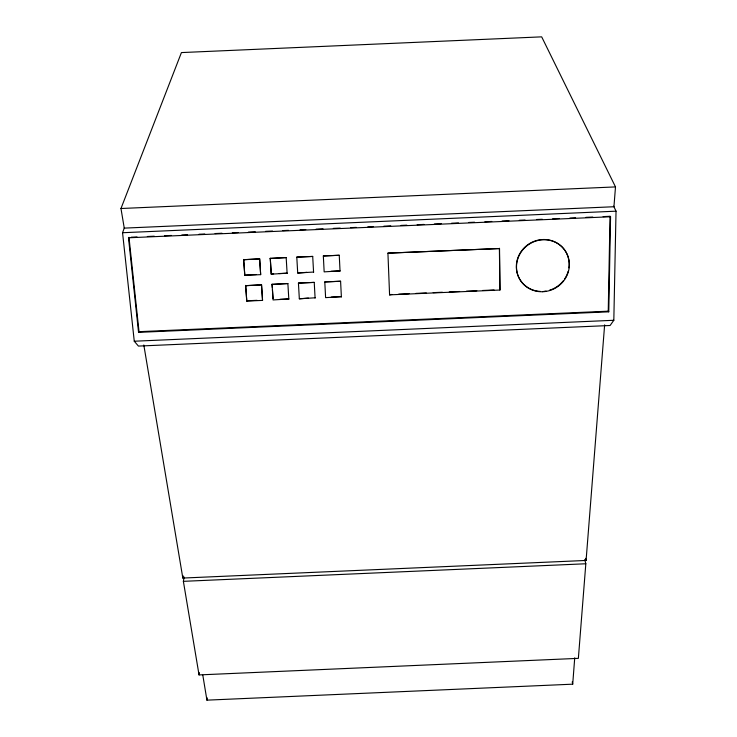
<?xml version="1.0" encoding="UTF-8"?>
<svg xmlns="http://www.w3.org/2000/svg" width="737" height="737" viewBox="0 0 737 737"><rect width="100%" height="100%" fill="white"/><g stroke="black" fill="none" stroke-linecap="round" stroke-linejoin="round"><path stroke-width="1.11" d="M608.771 311.825L610.568 216.752L128.487 237.793L138.556 332.359L608.771 311.825L608.246 311.189L610.024 216.3L603.133 216.604M124.489 227.493L122.554 232.726L134.263 341.222L138.427 346.086L610.098 325.496L613.82 320.282L616.031 211.178L613.654 206.139M341.378 296.956L340.595 281.239L324.787 281.93L325.607 297.647L341.397 296.652L331.272 297.094M340.595 281.239L324.787 281.93M202.813 675.193L206.931 700.15L572.713 684.176L574.731 657.809M340.043 271.17L339.25 255.269L323.331 255.96L324.16 271.87L340.061 270.894L330.996 271.29M584.717 559.549L585.823 563.768L578.37 658.353L199.045 674.917L183.375 581.336L184.103 577.043M143.816 344.99L182.831 578.057L586.081 560.452L604.635 324.87M615.496 186.912L613.939 206.738L124.258 228.12L120.969 208.507L181.431 52.576L541.677 36.85L615.496 186.912L120.969 208.507M339.25 255.269L323.331 255.96M206.931 700.15L207.217 697.875M199.045 674.917L199.349 672.688M315.095 298.107L314.238 282.391L298.43 283.082L299.333 298.798L315.15 297.794M314.238 282.391L298.43 283.082M182.831 578.057L183.191 575.91M313.584 272.331L312.709 256.43L296.79 257.121L297.711 273.022L313.63 272.045M312.709 256.43L296.79 257.121M299.333 298.798L308.398 298.089M297.711 273.022L306.841 272.34M288.821 299.25L287.881 283.542L272.073 284.233L273.058 299.941L288.895 298.946L279.894 299.333M287.881 283.542L271.971 284.528M287.126 273.482L286.177 257.582L270.258 258.282L271.253 274.173L287.2 273.197L279.277 273.547M286.177 257.582L270.157 258.549M271.253 274.173L270.258 258.282M262.547 300.401L261.524 284.694L245.587 285.68L246.775 301.092L262.547 300.401L261.524 284.694M260.668 274.643L259.636 258.742L243.588 259.71L244.795 275.334L260.668 274.643L259.636 258.742M246.775 301.092L245.716 285.385M244.795 275.334L243.717 259.442M138.556 332.359L139.017 331.678L128.984 237.305M122.554 232.726L616.031 211.178M131.278 237.203L137.018 236.955M147.354 236.503L154.245 236.199M164.572 235.748L171.463 235.453M181.799 235.002L187.539 234.744M199.018 234.246L204.757 233.998M215.093 233.546L221.975 233.242M232.312 232.791L238.051 232.542M248.387 232.091L255.269 231.786M265.606 231.335L272.497 231.04M282.824 230.589L288.563 230.34M300.042 229.833L305.791 229.585M316.118 229.133L323.009 228.829M333.336 228.378L340.227 228.083M350.563 227.632L356.303 227.383M367.781 226.876L373.521 226.627M383.857 226.176L390.739 225.872M401.075 225.421L406.815 225.172M417.151 224.721L424.033 224.426M434.369 223.974L441.26 223.67M451.588 223.219L458.478 222.915M468.815 222.463L474.554 222.215M484.882 221.763L491.772 221.469M502.109 221.017L508.991 220.713M519.327 220.262L525.066 220.013M536.545 219.506L542.285 219.257M552.621 218.806L559.512 218.511M569.839 218.06L575.579 217.802M585.915 217.351L592.806 217.056M389.578 294.855L387.929 253.141L499.529 248.535L499.944 290.037L389.578 294.855L391.844 294.45M243.588 259.71L259.535 259.009M499.529 248.535L387.929 253.141M246.047 274.993L256.246 274.551M271.345 273.888L273.611 273.796M245.587 285.68L261.423 284.989M246.895 300.779L257.02 300.337M398.735 294.146L409.072 293.695M415.963 293.4L426.299 292.948M433.19 292.644L442.375 292.239M449.266 291.944L459.602 291.493M466.493 291.189L476.83 290.737M482.569 290.489L494.057 289.982M139.017 331.678L608.246 311.189M134.263 341.222L613.82 320.282M183.375 581.336L585.823 563.768M610.024 216.3L610.568 216.752M499.944 290.037L499.382 248.277M585.528 558.342L586.081 560.452M572.225 681.937L572.713 684.176M272.073 284.233L272.303 287.531M272.46 289.733L273.068 298.531M540.414 291.419A26.818 25.546 -35.1 0 1 516.471 263.938A26.818 25.546 -35.1 0 1 545.942 239.571A26.818 25.546 -35.1 0 1 568.881 267.89M568.181 271.244A26.818 25.546 -35.1 0 1 564.45 279.259M563.261 280.861A26.818 25.546 -35.1 0 1 549.489 290.249M546.117 291.051A26.818 25.546 -35.1 0 1 543.832 291.345M542.736 291.732A26.845 25.574 -35.1 0 0 565.915 251.888A26.845 25.574 -35.1 0 0 520.129 253.629A26.845 25.574 -35.1 0 0 542.736 291.732"/></g></svg>
